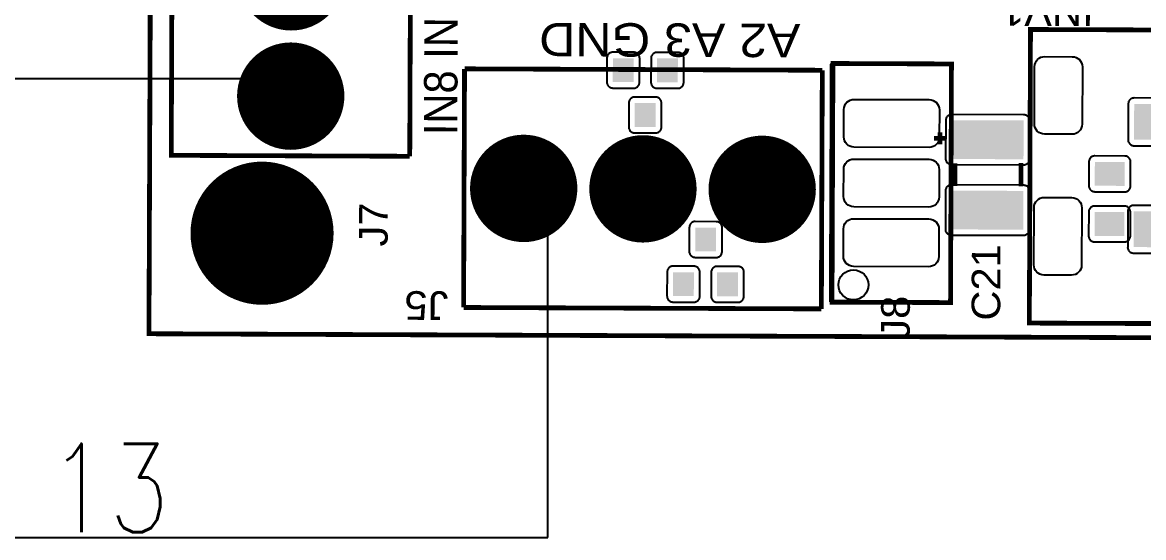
# Model space of a CAD drawing. Header units: millimetres. Extents: x 2766.7 to 2787.4, y 1526.7 to 1542.9.
# Drawn here: x 2770.462 to 2773, y 1530.066 to 1531.232 of the extents above; entities that cross this region are included whole.
import ezdxf
from ezdxf.enums import TextEntityAlignment as Align

# ---------------------------------------------------------------- set-up
doc = ezdxf.new("R2010")
doc.units = ezdxf.units.MM
doc.layers.add('WIRENO', color=250, linetype='Continuous')
doc.layers.add('WIRES', color=7, linetype='Continuous')
doc.styles.get("Standard").update_dxf_attribs({"font": 'arial.ttf'})
doc.styles.add('WD', font='romans.shx')

# ---------------------------------------------------------------- blocks, each defined once
blk = doc.blocks.new('RPAD')
blk.add_trace([(-0.5, -0.5), (-0.5, 0.5), (0.5, -0.5), (0.5, 0.5)])
blk = doc.blocks.new('EPAD')
at = {"const_width": 0.5}
blk.add_lwpolyline([(-0.25, 0, 1), (0.25, 0, 1)], format="xyb", close=True, dxfattribs=at)
blk = doc.blocks.new('tarjeta AUT')
at = {"const_width": 0.008}
for points in [[(0.4144, -3.6276), (7.0798, -3.6276), (7.0798, -0.4859), (0.4144, -0.4859), (0.4144, -3.6276)], [(0.4144, -3.6276), (7.0798, -3.6276), (7.0798, -0.4859), (0.4144, -0.4859), (0.4144, -3.6276)], [(0.4144, -3.6276), (7.0798, -3.6276), (7.0798, -0.4859), (0.4144, -0.4859), (0.4144, -3.6276)], [(0.7136, -0.9221), (0.7136, -0.5221), (2.3136, -0.5221)], [(0.7136, -0.9221), (0.7136, -0.5221), (2.3136, -0.5221)], [(0.7136, -0.9221), (0.7136, -0.5221), (2.3136, -0.5221)], [(2.3136, -0.9221), (0.7136, -0.9221)], [(2.3136, -0.9221), (0.7136, -0.9221)], [(2.3136, -0.9221), (0.7136, -0.9221)], [(0.4605, -1.0134), (0.8605, -1.0134)], [(0.4605, -1.0134), (0.4605, -1.6134)], [(0.4605, -1.0134), (0.8605, -1.0134)], [(0.4605, -1.0134), (0.4605, -1.6134)], [(0.4605, -1.0134), (0.8605, -1.0134)], [(0.4605, -1.0134), (0.4605, -1.6134)], [(0.8605, -1.6134), (0.8605, -1.0134)], [(0.8605, -1.6134), (0.8605, -1.0134)], [(0.8605, -1.6134), (0.8605, -1.0134)], [(0.4605, -1.6134), (0.8605, -1.6134)], [(0.4605, -1.6134), (0.8605, -1.6134)], [(0.4605, -1.6134), (0.8605, -1.6134)], [(0.4719, -1.63), (0.8719, -1.63)], [(0.4719, -1.63), (0.8719, -1.63)], [(0.4719, -1.63), (0.8719, -1.63)], [(0.4719, -1.83), (0.8719, -1.83), (0.8719, -1.6312), (0.4719, -1.6312), (0.4719, -1.83)], [(0.4719, -1.83), (0.8719, -1.83), (0.8719, -1.6312), (0.4719, -1.6312), (0.4719, -1.83)], [(0.4719, -1.83), (0.8719, -1.83), (0.8719, -1.6312), (0.4719, -1.6312), (0.4719, -1.83)], [(0.7471, -1.8214), (0.7471, -1.8014)], [(0.7471, -1.8214), (0.7471, -1.8014)], [(0.7471, -1.8214), (0.7471, -1.8014)], [(0.7371, -1.8114), (0.7571, -1.8114)], [(0.7371, -1.8114), (0.7571, -1.8114)], [(0.7371, -1.8114), (0.7571, -1.8114)], [(0.6671, -1.8364), (0.7051, -1.8364)], [(0.6671, -1.8364), (0.7051, -1.8364)], [(0.6671, -1.8364), (0.7051, -1.8364)], [(0.6671, -1.9474), (0.7061, -1.9474)], [(0.6671, -1.9474), (0.7061, -1.9474)], [(0.6671, -1.9474), (0.7061, -1.9474)], [(0.4381, -2.8875), (0.9302, -2.8875), (0.9302, -1.9623), (0.4381, -1.9623), (0.4381, -2.8875)], [(0.4381, -2.8875), (0.9302, -2.8875), (0.9302, -1.9623), (0.4381, -1.9623), (0.4381, -2.8875)], [(0.4381, -2.8875), (0.9302, -2.8875), (0.9302, -1.9623), (0.4381, -1.9623), (0.4381, -2.8875)]]:
    blk.add_lwpolyline(points, dxfattribs=at)
for points in [[(0.8893, -1.2971), (0.8893, -1.2621), (0.8893, -1.261), (0.8891, -1.26), (0.8889, -1.2591), (0.8885, -1.2582), (0.8881, -1.2573), (0.8876, -1.2565), (0.8871, -1.2557), (0.8864, -1.255), (0.8857, -1.2543), (0.885, -1.2538), (0.8841, -1.2533), (0.8833, -1.2529), (0.8823, -1.2525), (0.8814, -1.2523), (0.8804, -1.2521), (0.8793, -1.2521), (0.8393, -1.2521), (0.8383, -1.2521), (0.8373, -1.2523), (0.8363, -1.2525), (0.8354, -1.2529), (0.8345, -1.2533), (0.8337, -1.2538), (0.8329, -1.2543), (0.8322, -1.255), (0.8316, -1.2557), (0.831, -1.2565), (0.8305, -1.2573), (0.8301, -1.2582), (0.8298, -1.2591), (0.8295, -1.26), (0.8294, -1.261), (0.8293, -1.2621), (0.8293, -1.2971), (0.8294, -1.2981), (0.8295, -1.2991), (0.8298, -1.3001), (0.8301, -1.301), (0.8305, -1.3019), (0.831, -1.3027), (0.8316, -1.3035), (0.8322, -1.3042), (0.8329, -1.3048), (0.8337, -1.3054), (0.8345, -1.3059), (0.8354, -1.3063), (0.8363, -1.3066), (0.8373, -1.3069), (0.8383, -1.307), (0.8393, -1.3071), (0.8793, -1.3071), (0.8804, -1.307), (0.8814, -1.3069), (0.8823, -1.3066), (0.8833, -1.3063), (0.8841, -1.3059), (0.885, -1.3054), (0.8857, -1.3048), (0.8864, -1.3042), (0.8871, -1.3035), (0.8876, -1.3027), (0.8881, -1.3019), (0.8885, -1.301), (0.8889, -1.3001), (0.8891, -1.2991), (0.8893, -1.2981), (0.8893, -1.2971)], [(0.8143, -1.3341), (0.8143, -1.2991), (0.8143, -1.298), (0.8141, -1.297), (0.8139, -1.2961), (0.8135, -1.2952), (0.8131, -1.2943), (0.8126, -1.2935), (0.8121, -1.2927), (0.8114, -1.292), (0.8107, -1.2913), (0.81, -1.2908), (0.8091, -1.2903), (0.8083, -1.2899), (0.8073, -1.2895), (0.8064, -1.2893), (0.8054, -1.2891), (0.8043, -1.2891), (0.7643, -1.2891), (0.7633, -1.2891), (0.7623, -1.2893), (0.7613, -1.2895), (0.7604, -1.2899), (0.7595, -1.2903), (0.7587, -1.2908), (0.7579, -1.2913), (0.7572, -1.292), (0.7566, -1.2927), (0.756, -1.2935), (0.7555, -1.2943), (0.7551, -1.2952), (0.7548, -1.2961), (0.7545, -1.297), (0.7544, -1.298), (0.7543, -1.2991), (0.7543, -1.3341), (0.7544, -1.3351), (0.7545, -1.3361), (0.7548, -1.3371), (0.7551, -1.338), (0.7555, -1.3389), (0.756, -1.3397), (0.7566, -1.3405), (0.7572, -1.3412), (0.7579, -1.3418), (0.7587, -1.3424), (0.7595, -1.3429), (0.7604, -1.3433), (0.7613, -1.3436), (0.7623, -1.3439), (0.7633, -1.344), (0.7643, -1.3441), (0.8043, -1.3441), (0.8054, -1.344), (0.8064, -1.3439), (0.8073, -1.3436), (0.8083, -1.3433), (0.8091, -1.3429), (0.81, -1.3424), (0.8107, -1.3418), (0.8114, -1.3412), (0.8121, -1.3405), (0.8126, -1.3397), (0.8131, -1.3389), (0.8135, -1.338), (0.8139, -1.3371), (0.8141, -1.3361), (0.8143, -1.3351), (0.8143, -1.3341)], [(0.8893, -1.3711), (0.8893, -1.3361), (0.8893, -1.335), (0.8891, -1.334), (0.8889, -1.3331), (0.8885, -1.3322), (0.8881, -1.3313), (0.8876, -1.3305), (0.8871, -1.3297), (0.8864, -1.329), (0.8857, -1.3283), (0.885, -1.3278), (0.8841, -1.3273), (0.8833, -1.3269), (0.8823, -1.3265), (0.8814, -1.3263), (0.8804, -1.3261), (0.8793, -1.3261), (0.8393, -1.3261), (0.8383, -1.3261), (0.8373, -1.3263), (0.8363, -1.3265), (0.8354, -1.3269), (0.8345, -1.3273), (0.8337, -1.3278), (0.8329, -1.3283), (0.8322, -1.329), (0.8316, -1.3297), (0.831, -1.3305), (0.8305, -1.3313), (0.8301, -1.3322), (0.8298, -1.3331), (0.8295, -1.334), (0.8294, -1.335), (0.8293, -1.3361), (0.8293, -1.3711), (0.8294, -1.3721), (0.8295, -1.3731), (0.8298, -1.3741), (0.8301, -1.375), (0.8305, -1.3759), (0.831, -1.3767), (0.8316, -1.3775), (0.8322, -1.3782), (0.8329, -1.3788), (0.8337, -1.3794), (0.8345, -1.3799), (0.8354, -1.3803), (0.8363, -1.3806), (0.8373, -1.3809), (0.8383, -1.381), (0.8393, -1.3811), (0.8793, -1.3811), (0.8804, -1.381), (0.8814, -1.3809), (0.8823, -1.3806), (0.8833, -1.3803), (0.8841, -1.3799), (0.885, -1.3794), (0.8857, -1.3788), (0.8864, -1.3782), (0.8871, -1.3775), (0.8876, -1.3767), (0.8881, -1.3759), (0.8885, -1.375), (0.8889, -1.3741), (0.8891, -1.3731), (0.8893, -1.3721), (0.8893, -1.3711)], [(0.471, -1.3644), (0.471, -1.3994), (0.4711, -1.4005), (0.4712, -1.4015), (0.4715, -1.4025), (0.4718, -1.4034), (0.4722, -1.4043), (0.4727, -1.4051), (0.4733, -1.4059), (0.4739, -1.4066), (0.4746, -1.4072), (0.4754, -1.4078), (0.4762, -1.4083), (0.4771, -1.4087), (0.478, -1.409), (0.479, -1.4093), (0.48, -1.4094), (0.481, -1.4094), (0.521, -1.4094), (0.5221, -1.4094), (0.5231, -1.4093), (0.5241, -1.409), (0.525, -1.4087), (0.5259, -1.4083), (0.5267, -1.4078), (0.5275, -1.4072), (0.5282, -1.4066), (0.5288, -1.4059), (0.5294, -1.4051), (0.5299, -1.4043), (0.5303, -1.4034), (0.5306, -1.4025), (0.5309, -1.4015), (0.531, -1.4005), (0.531, -1.3994), (0.531, -1.3644), (0.531, -1.3634), (0.5309, -1.3624), (0.5306, -1.3614), (0.5303, -1.3605), (0.5299, -1.3596), (0.5294, -1.3588), (0.5288, -1.358), (0.5282, -1.3573), (0.5275, -1.3567), (0.5267, -1.3561), (0.5259, -1.3556), (0.525, -1.3552), (0.5241, -1.3549), (0.5231, -1.3546), (0.5221, -1.3545), (0.521, -1.3544), (0.481, -1.3544), (0.48, -1.3545), (0.479, -1.3546), (0.478, -1.3549), (0.4771, -1.3552), (0.4762, -1.3556), (0.4754, -1.3561), (0.4746, -1.3567), (0.4739, -1.3573), (0.4733, -1.358), (0.4727, -1.3588), (0.4722, -1.3596), (0.4718, -1.3605), (0.4715, -1.3614), (0.4712, -1.3624), (0.4711, -1.3634), (0.471, -1.3644)], [(0.546, -1.4014), (0.546, -1.4364), (0.5461, -1.4375), (0.5462, -1.4385), (0.5465, -1.4395), (0.5468, -1.4404), (0.5472, -1.4413), (0.5477, -1.4421), (0.5483, -1.4429), (0.5489, -1.4436), (0.5496, -1.4442), (0.5504, -1.4448), (0.5512, -1.4453), (0.5521, -1.4457), (0.553, -1.446), (0.554, -1.4463), (0.555, -1.4464), (0.556, -1.4464), (0.596, -1.4464), (0.5971, -1.4464), (0.5981, -1.4463), (0.5991, -1.446), (0.6, -1.4457), (0.6009, -1.4453), (0.6017, -1.4448), (0.6025, -1.4442), (0.6032, -1.4436), (0.6038, -1.4429), (0.6044, -1.4421), (0.6049, -1.4413), (0.6053, -1.4404), (0.6056, -1.4395), (0.6059, -1.4385), (0.606, -1.4375), (0.606, -1.4364), (0.606, -1.4014), (0.606, -1.4004), (0.6059, -1.3994), (0.6056, -1.3984), (0.6053, -1.3975), (0.6049, -1.3966), (0.6044, -1.3958), (0.6038, -1.395), (0.6032, -1.3943), (0.6025, -1.3937), (0.6017, -1.3931), (0.6009, -1.3926), (0.6, -1.3922), (0.5991, -1.3919), (0.5981, -1.3916), (0.5971, -1.3915), (0.596, -1.3914), (0.556, -1.3914), (0.555, -1.3915), (0.554, -1.3916), (0.553, -1.3919), (0.5521, -1.3922), (0.5512, -1.3926), (0.5504, -1.3931), (0.5496, -1.3937), (0.5489, -1.3943), (0.5483, -1.395), (0.5477, -1.3958), (0.5472, -1.3966), (0.5468, -1.3975), (0.5465, -1.3984), (0.5462, -1.3994), (0.5461, -1.4004), (0.546, -1.4014)], [(0.471, -1.4384), (0.471, -1.4734), (0.4711, -1.4745), (0.4712, -1.4755), (0.4715, -1.4765), (0.4718, -1.4774), (0.4722, -1.4783), (0.4727, -1.4791), (0.4733, -1.4799), (0.4739, -1.4806), (0.4746, -1.4812), (0.4754, -1.4818), (0.4762, -1.4823), (0.4771, -1.4827), (0.478, -1.483), (0.479, -1.4833), (0.48, -1.4834), (0.481, -1.4834), (0.521, -1.4834), (0.5221, -1.4834), (0.5231, -1.4833), (0.5241, -1.483), (0.525, -1.4827), (0.5259, -1.4823), (0.5267, -1.4818), (0.5275, -1.4812), (0.5282, -1.4806), (0.5288, -1.4799), (0.5294, -1.4791), (0.5299, -1.4783), (0.5303, -1.4774), (0.5306, -1.4765), (0.5309, -1.4755), (0.531, -1.4745), (0.531, -1.4734), (0.531, -1.4384), (0.531, -1.4374), (0.5309, -1.4364), (0.5306, -1.4354), (0.5303, -1.4345), (0.5299, -1.4336), (0.5294, -1.4328), (0.5288, -1.432), (0.5282, -1.4313), (0.5275, -1.4307), (0.5267, -1.4301), (0.5259, -1.4296), (0.525, -1.4292), (0.5241, -1.4289), (0.5231, -1.4286), (0.5221, -1.4285), (0.521, -1.4284), (0.481, -1.4284), (0.48, -1.4285), (0.479, -1.4286), (0.478, -1.4289), (0.4771, -1.4292), (0.4762, -1.4296), (0.4754, -1.4301), (0.4746, -1.4307), (0.4739, -1.4313), (0.4733, -1.432), (0.4727, -1.4328), (0.4722, -1.4336), (0.4718, -1.4345), (0.4715, -1.4354), (0.4712, -1.4364), (0.4711, -1.4374), (0.471, -1.4384)], [(0.5489, -1.65), (0.5949, -1.65), (0.5984, -1.6503), (0.6016, -1.6513), (0.6045, -1.6528), (0.607, -1.6549), (0.6091, -1.6574), (0.6106, -1.6603), (0.6116, -1.6635), (0.6119, -1.667), (0.6119, -1.793), (0.6116, -1.7964), (0.6106, -1.7997), (0.6091, -1.8026), (0.607, -1.8051), (0.6045, -1.8071), (0.6016, -1.8087), (0.5984, -1.8096), (0.5949, -1.81), (0.5489, -1.81), (0.5454, -1.8096), (0.5422, -1.8087), (0.5393, -1.8071), (0.5368, -1.8051), (0.5348, -1.8026), (0.5332, -1.7997), (0.5323, -1.7964), (0.5319, -1.793), (0.5319, -1.667), (0.5323, -1.6635), (0.5332, -1.6603), (0.5348, -1.6574), (0.5368, -1.6549), (0.5393, -1.6528), (0.5422, -1.6513), (0.5454, -1.6503), (0.5489, -1.65)], [(0.6489, -1.65), (0.6949, -1.65), (0.6984, -1.6503), (0.7016, -1.6513), (0.7045, -1.6528), (0.707, -1.6549), (0.7091, -1.6574), (0.7106, -1.6603), (0.7116, -1.6635), (0.7119, -1.667), (0.7119, -1.793), (0.7116, -1.7964), (0.7106, -1.7997), (0.7091, -1.8026), (0.707, -1.8051), (0.7045, -1.8071), (0.7016, -1.8087), (0.6984, -1.8096), (0.6949, -1.81), (0.6489, -1.81), (0.6454, -1.8096), (0.6422, -1.8087), (0.6393, -1.8071), (0.6368, -1.8051), (0.6348, -1.8026), (0.6332, -1.7997), (0.6323, -1.7964), (0.6319, -1.793), (0.6319, -1.667), (0.6323, -1.6635), (0.6332, -1.6603), (0.6348, -1.6574), (0.6368, -1.6549), (0.6393, -1.6528), (0.6422, -1.6513), (0.6454, -1.6503), (0.6489, -1.65)], [(0.7489, -1.65), (0.7949, -1.65), (0.7984, -1.6503), (0.8016, -1.6513), (0.8045, -1.6528), (0.807, -1.6549), (0.8091, -1.6574), (0.8106, -1.6603), (0.8116, -1.6635), (0.8119, -1.667), (0.8119, -1.793), (0.8116, -1.7964), (0.8106, -1.7997), (0.8091, -1.8026), (0.807, -1.8051), (0.8045, -1.8071), (0.8016, -1.8087), (0.7984, -1.8096), (0.7949, -1.81), (0.7489, -1.81), (0.7454, -1.8096), (0.7422, -1.8087), (0.7393, -1.8071), (0.7368, -1.8051), (0.7348, -1.8026), (0.7332, -1.7997), (0.7323, -1.7964), (0.7319, -1.793), (0.7319, -1.667), (0.7323, -1.6635), (0.7332, -1.6603), (0.7348, -1.6574), (0.7368, -1.6549), (0.7393, -1.6528), (0.7422, -1.6513), (0.7454, -1.6503), (0.7489, -1.65)], [(0.5946, -1.8214), (0.6596, -1.8214), (0.6607, -1.8214), (0.6617, -1.8216), (0.6627, -1.8218), (0.6636, -1.8222), (0.6645, -1.8226), (0.6653, -1.8231), (0.666, -1.8236), (0.6668, -1.8243), (0.6674, -1.825), (0.668, -1.8258), (0.6685, -1.8266), (0.6689, -1.8275), (0.6692, -1.8284), (0.6694, -1.8293), (0.6696, -1.8304), (0.6696, -1.8314), (0.6696, -1.9514), (0.6696, -1.9524), (0.6694, -1.9534), (0.6692, -1.9544), (0.6689, -1.9553), (0.6685, -1.9562), (0.668, -1.957), (0.6674, -1.9578), (0.6668, -1.9585), (0.666, -1.9591), (0.6653, -1.9597), (0.6645, -1.9602), (0.6636, -1.9606), (0.6627, -1.9609), (0.6617, -1.9612), (0.6607, -1.9613), (0.6596, -1.9614), (0.5946, -1.9614), (0.5936, -1.9613), (0.5926, -1.9612), (0.5916, -1.9609), (0.5907, -1.9606), (0.5898, -1.9602), (0.589, -1.9597), (0.5882, -1.9591), (0.5875, -1.9585), (0.5869, -1.9578), (0.5863, -1.957), (0.5858, -1.9562), (0.5854, -1.9553), (0.5851, -1.9544), (0.5848, -1.9534), (0.5847, -1.9524), (0.5846, -1.9514), (0.5846, -1.8314), (0.5847, -1.8304), (0.5848, -1.8293), (0.5851, -1.8284), (0.5854, -1.8275), (0.5858, -1.8266), (0.5863, -1.8258), (0.5869, -1.825), (0.5875, -1.8243), (0.5882, -1.8236), (0.589, -1.8231), (0.5898, -1.8226), (0.5907, -1.8222), (0.5916, -1.8218), (0.5926, -1.8216), (0.5936, -1.8214), (0.5946, -1.8214)], [(0.7126, -1.8214), (0.7776, -1.8214), (0.7787, -1.8214), (0.7797, -1.8216), (0.7807, -1.8218), (0.7816, -1.8222), (0.7825, -1.8226), (0.7833, -1.8231), (0.784, -1.8236), (0.7848, -1.8243), (0.7854, -1.825), (0.786, -1.8258), (0.7865, -1.8266), (0.7869, -1.8275), (0.7872, -1.8284), (0.7874, -1.8293), (0.7876, -1.8304), (0.7876, -1.8314), (0.7876, -1.9514), (0.7876, -1.9524), (0.7874, -1.9534), (0.7872, -1.9544), (0.7869, -1.9553), (0.7865, -1.9562), (0.786, -1.957), (0.7854, -1.9578), (0.7848, -1.9585), (0.784, -1.9591), (0.7833, -1.9597), (0.7825, -1.9602), (0.7816, -1.9606), (0.7807, -1.9609), (0.7797, -1.9612), (0.7787, -1.9613), (0.7776, -1.9614), (0.7126, -1.9614), (0.7116, -1.9613), (0.7106, -1.9612), (0.7096, -1.9609), (0.7087, -1.9606), (0.7078, -1.9602), (0.707, -1.9597), (0.7062, -1.9591), (0.7055, -1.9585), (0.7049, -1.9578), (0.7043, -1.957), (0.7038, -1.9562), (0.7034, -1.9553), (0.7031, -1.9544), (0.7028, -1.9534), (0.7027, -1.9524), (0.7026, -1.9514), (0.7026, -1.8314), (0.7027, -1.8304), (0.7028, -1.8293), (0.7031, -1.8284), (0.7034, -1.8275), (0.7038, -1.8266), (0.7043, -1.8258), (0.7049, -1.825), (0.7055, -1.8243), (0.7062, -1.8236), (0.707, -1.8231), (0.7078, -1.8226), (0.7087, -1.8222), (0.7096, -1.8218), (0.7106, -1.8216), (0.7116, -1.8214), (0.7126, -1.8214)], [(0.6487, -1.9865), (0.6487, -2.0325), (0.6484, -2.036), (0.6474, -2.0392), (0.6459, -2.0421), (0.6438, -2.0446), (0.6413, -2.0466), (0.6384, -2.0482), (0.6352, -2.0492), (0.6317, -2.0495), (0.5357, -2.0495), (0.5323, -2.0492), (0.529, -2.0482), (0.5261, -2.0466), (0.5236, -2.0446), (0.5216, -2.0421), (0.52, -2.0392), (0.5191, -2.036), (0.5187, -2.0325), (0.5187, -1.9865), (0.5191, -1.983), (0.52, -1.9798), (0.5216, -1.9769), (0.5236, -1.9744), (0.5261, -1.9724), (0.529, -1.9708), (0.5323, -1.9698), (0.5357, -1.9695), (0.6317, -1.9695), (0.6352, -1.9698), (0.6384, -1.9708), (0.6413, -1.9724), (0.6438, -1.9744), (0.6459, -1.9769), (0.6474, -1.9798), (0.6484, -1.983), (0.6487, -1.9865)], [(0.8849, -1.9865), (0.8849, -2.0325), (0.8846, -2.036), (0.8836, -2.0392), (0.8821, -2.0421), (0.88, -2.0446), (0.8775, -2.0466), (0.8746, -2.0482), (0.8714, -2.0492), (0.8679, -2.0495), (0.7719, -2.0495), (0.7685, -2.0492), (0.7653, -2.0482), (0.7624, -2.0466), (0.7599, -2.0446), (0.7578, -2.0421), (0.7563, -2.0392), (0.7553, -2.036), (0.7549, -2.0325), (0.7549, -1.9865), (0.7553, -1.983), (0.7563, -1.9798), (0.7578, -1.9769), (0.7599, -1.9744), (0.7624, -1.9724), (0.7653, -1.9708), (0.7685, -1.9698), (0.7719, -1.9695), (0.8679, -1.9695), (0.8714, -1.9698), (0.8746, -1.9708), (0.8775, -1.9724), (0.88, -1.9744), (0.8821, -1.9769), (0.8836, -1.9798), (0.8846, -1.983), (0.8849, -1.9865)], [(0.5847, -2.1311), (0.6247, -2.1311), (0.6258, -2.1311), (0.6268, -2.1309), (0.6277, -2.1307), (0.6287, -2.1303), (0.6295, -2.1299), (0.6304, -2.1294), (0.6311, -2.1289), (0.6318, -2.1282), (0.6325, -2.1275), (0.633, -2.1268), (0.6335, -2.1259), (0.6339, -2.1251), (0.6343, -2.1241), (0.6345, -2.1232), (0.6347, -2.1222), (0.6347, -2.1211), (0.6347, -2.0711), (0.6347, -2.0701), (0.6345, -2.0691), (0.6343, -2.0681), (0.6339, -2.0672), (0.6335, -2.0663), (0.633, -2.0655), (0.6325, -2.0647), (0.6318, -2.064), (0.6311, -2.0634), (0.6304, -2.0628), (0.6295, -2.0623), (0.6287, -2.0619), (0.6277, -2.0616), (0.6268, -2.0613), (0.6258, -2.0612), (0.6247, -2.0611), (0.5847, -2.0611), (0.5837, -2.0612), (0.5827, -2.0613), (0.5817, -2.0616), (0.5808, -2.0619), (0.5799, -2.0623), (0.5791, -2.0628), (0.5783, -2.0634), (0.5776, -2.064), (0.577, -2.0647), (0.5764, -2.0655), (0.5759, -2.0663), (0.5755, -2.0672), (0.5752, -2.0681), (0.5749, -2.0691), (0.5748, -2.0701), (0.5747, -2.0711), (0.5747, -2.1211), (0.5748, -2.1222), (0.5749, -2.1232), (0.5752, -2.1241), (0.5755, -2.1251), (0.5759, -2.1259), (0.5764, -2.1268), (0.577, -2.1275), (0.5776, -2.1282), (0.5783, -2.1289), (0.5791, -2.1294), (0.5799, -2.1299), (0.5808, -2.1303), (0.5817, -2.1307), (0.5827, -2.1309), (0.5837, -2.1311), (0.5847, -2.1311)], [(0.6687, -2.1311), (0.7087, -2.1311), (0.7098, -2.1311), (0.7108, -2.1309), (0.7117, -2.1307), (0.7127, -2.1303), (0.7135, -2.1299), (0.7144, -2.1294), (0.7151, -2.1289), (0.7158, -2.1282), (0.7165, -2.1275), (0.717, -2.1268), (0.7175, -2.1259), (0.7179, -2.1251), (0.7183, -2.1241), (0.7185, -2.1232), (0.7187, -2.1222), (0.7187, -2.1211), (0.7187, -2.0711), (0.7187, -2.0701), (0.7185, -2.0691), (0.7183, -2.0681), (0.7179, -2.0672), (0.7175, -2.0663), (0.717, -2.0655), (0.7165, -2.0647), (0.7158, -2.064), (0.7151, -2.0634), (0.7144, -2.0628), (0.7135, -2.0623), (0.7127, -2.0619), (0.7117, -2.0616), (0.7108, -2.0613), (0.7098, -2.0612), (0.7087, -2.0611), (0.6687, -2.0611), (0.6677, -2.0612), (0.6667, -2.0613), (0.6657, -2.0616), (0.6648, -2.0619), (0.6639, -2.0623), (0.6631, -2.0628), (0.6623, -2.0634), (0.6616, -2.064), (0.661, -2.0647), (0.6604, -2.0655), (0.6599, -2.0663), (0.6595, -2.0672), (0.6592, -2.0681), (0.6589, -2.0691), (0.6588, -2.0701), (0.6587, -2.0711), (0.6587, -2.1211), (0.6588, -2.1222), (0.6589, -2.1232), (0.6592, -2.1241), (0.6595, -2.1251), (0.6599, -2.1259), (0.6604, -2.1268), (0.661, -2.1275), (0.6616, -2.1282), (0.6623, -2.1289), (0.6631, -2.1294), (0.6639, -2.1299), (0.6648, -2.1303), (0.6657, -2.1307), (0.6667, -2.1309), (0.6677, -2.1311), (0.6687, -2.1311)]]:
    blk.add_lwpolyline(points, close=True)
for points in [[(0.6361, -2.2367), (0.6361, -2.1367), (0.636, -2.1356), (0.6359, -2.1346), (0.6356, -2.1337), (0.6353, -2.1327), (0.6349, -2.1319), (0.6344, -2.131), (0.6338, -2.1303), (0.6332, -2.1296), (0.6325, -2.1289), (0.6317, -2.1283), (0.6309, -2.1279), (0.63, -2.1274), (0.6291, -2.1271), (0.6281, -2.1269), (0.6271, -2.1267), (0.6261, -2.1267), (0.5661, -2.1267), (0.565, -2.1267), (0.564, -2.1269), (0.5631, -2.1271), (0.5622, -2.1274), (0.5613, -2.1279), (0.5605, -2.1283), (0.5597, -2.1289), (0.559, -2.1296), (0.5583, -2.1303), (0.5578, -2.131), (0.5573, -2.1319), (0.5569, -2.1327), (0.5565, -2.1337), (0.5563, -2.1346), (0.5561, -2.1356), (0.5561, -2.1367), (0.5561, -2.2367)], [(0.8161, -2.2367), (0.8161, -2.1367), (0.816, -2.1356), (0.8159, -2.1346), (0.8156, -2.1337), (0.8153, -2.1327), (0.8149, -2.1319), (0.8144, -2.131), (0.8138, -2.1303), (0.8132, -2.1296), (0.8125, -2.1289), (0.8117, -2.1283), (0.8109, -2.1279), (0.81, -2.1274), (0.8091, -2.1271), (0.8081, -2.1269), (0.8071, -2.1267), (0.8061, -2.1267), (0.7461, -2.1267), (0.745, -2.1267), (0.744, -2.1269), (0.7431, -2.1271), (0.7422, -2.1274), (0.7413, -2.1279), (0.7405, -2.1283), (0.7397, -2.1289), (0.739, -2.1296), (0.7383, -2.1303), (0.7378, -2.131), (0.7373, -2.1319), (0.7369, -2.1327), (0.7365, -2.1337), (0.7363, -2.1346), (0.7361, -2.1356), (0.7361, -2.1367), (0.7361, -2.2367)]]:
    blk.add_lwpolyline(points)
blk.add_circle((0.501, -1.667), 0.0252)
blk.add_circle((0.501, -1.667), 0.0252)
blk.add_circle((0.501, -1.667), 0.0252)
for name, p, xscale, yscale in [('EPAD', (0.5837, -0.6749), 0.24, 0.24), ('EPAD', (0.8136, -0.7221), 0.18, 0.18), ('EPAD', (1.0136, -0.7221), 0.18, 0.18), ('EPAD', (0.6605, -1.1134), 0.18, 0.18), ('EPAD', (0.6605, -1.3134), 0.18, 0.18), ('EPAD', (0.6605, -1.5134), 0.18, 0.18), ('RPAD', (0.6271, -1.8914), 0.065, 0.12), ('RPAD', (0.7451, -1.8914), 0.065, 0.12)]:
    blk.add_blockref(name, p, dxfattribs=dict(xscale=xscale, yscale=yscale))
for p, xscale, yscale, rotation in [((0.8593, -1.2796), 0.035, 0.04, 270), ((0.7843, -1.3166), 0.035, 0.04, 270), ((0.8593, -1.3536), 0.035, 0.04, 270), ((0.501, -1.3819), 0.035, 0.04, 90), ((0.576, -1.4189), 0.035, 0.04, 90), ((0.501, -1.4559), 0.035, 0.04, 90), ((0.6047, -2.0961), 0.04, 0.05, 180), ((0.6887, -2.0961), 0.04, 0.05, 180), ((0.5961, -2.1867), 0.06, 0.1, 180), ((0.7761, -2.1867), 0.06, 0.1, 180)]:
    blk.add_blockref('RPAD', p, dxfattribs=dict(xscale=xscale, yscale=yscale, rotation=rotation))
for s, height, width, p in [('J7', 0.048, 1.041667, (0.5621, -0.8856)), ('J7', 0.048, 1.041667, (0.5621, -0.8856)), ('J7', 0.048, 1.041667, (0.5621, -0.8856)), ('IN8 IN7 IN6 IN5 IN4 IN3 IN2 IN1', 0.056, 0.892857, (0.7491, -1.0016)), ('IN8 IN7 IN6 IN5 IN4 IN3 IN2 IN1', 0.056, 0.892857, (0.7491, -1.0016)), ('IN8 IN7 IN6 IN5 IN4 IN3 IN2 IN1', 0.056, 0.892857, (0.7491, -1.0016)), ('J8', 0.048, 1.041667, (0.4093, -1.7617)), ('J8', 0.048, 1.041667, (0.4093, -1.7617)), ('J8', 0.048, 1.041667, (0.4093, -1.7617)), ('C21', 0.048, 1.041667, (0.4419, -1.9134)), ('C21', 0.048, 1.041667, (0.4419, -1.9134)), ('C21', 0.048, 1.041667, (0.4419, -1.9134))]:
    blk.add_text(s, height=height, dxfattribs=dict(width=width)).set_placement(p)
for s, height, width, p in [('J5', 0.048, 1.041667, (0.4875, -0.9879)), ('J5', 0.048, 1.041667, (0.4875, -0.9879)), ('J5', 0.048, 1.041667, (0.4875, -0.9879)), ('A2 A3 GND', 0.056, 1.071429, (0.9381, -1.5764)), ('A2 A3 GND', 0.056, 1.071429, (0.9381, -1.5764)), ('A2 A3 GND', 0.056, 1.071429, (0.9381, -1.5764)), ('INV1', 0.048, 1.041667, (0.9842, -2.0682)), ('INV1', 0.048, 1.041667, (0.9842, -2.0682)), ('INV1', 0.048, 1.041667, (0.9842, -2.0682))]:
    blk.add_text(s, height=height, rotation=90, dxfattribs=dict(width=width)).set_placement(p)
blk = doc.blocks.new('WD_WNV')
at = {"style": 'WD', "flags": 1}
for tag, p in [('W01USER', (-0.0625, 0.0938)), ('W02USER', (-0.0625, 0.0859)), ('W03USER', (-0.0625, 0.0781)), ('W04USER', (-0.0625, 0.0703)), ('W05USER', (-0.0625, 0.0625)), ('W06USER', (-0.0625, 0.0547)), ('W07USER', (-0.0625, 0.0469)), ('W08USER', (-0.0625, 0.0391)), ('W09USER', (-0.0625, 0.0312)), ('W10USER', (-0.0625, 0.0234))]:
    blk.add_attdef(tag, text='', height=0.005, dxfattribs=at).set_placement(p, align=Align.CENTER)
at = {"linetype": 'Continuous', "style": 'WD', "width": 0.8}
blk.add_attdef('WIRENO', text='', height=0.125, dxfattribs=at).set_placement((-0.05, 0), align=Align.MIDDLE_RIGHT)

msp = doc.modelspace()

# ---------------------------------------------------------------- linework, layer by layer
at = {"layer": 'WIRES'}
for p, q in [((2769.4096, 1531.1044), (2771.0272, 1531.1044)), ((2771.6511, 1530.0659), (2771.6511, 1530.8506)), ((2769.4096, 1530.0659), (2771.6511, 1530.0659))]:
    msp.add_line(p, q, dxfattribs=at)

# ---------------------------------------------------------------- block references
at = {"xscale": 1.350124867074582, "yscale": 1.350124867074582, "zscale": 1.350124867074582, "rotation": 89.77504890590232}
msp.add_blockref('tarjeta AUT', (2770.0899, 1529.9702), dxfattribs=at)
at = {"layer": 'WIRENO'}
ref = msp.add_blockref('WD_WNV', (2771.6511, 1530.4582), dxfattribs=at)
ref.add_attrib('WIRENO', '13', dxfattribs={"linetype": 'Continuous', "height": 0.2, "style": 'WD', "width": 0.8}).set_placement((2770.7942, 1530.1781), align=Align.MIDDLE_RIGHT)

doc.saveas('drawing.dxf')
